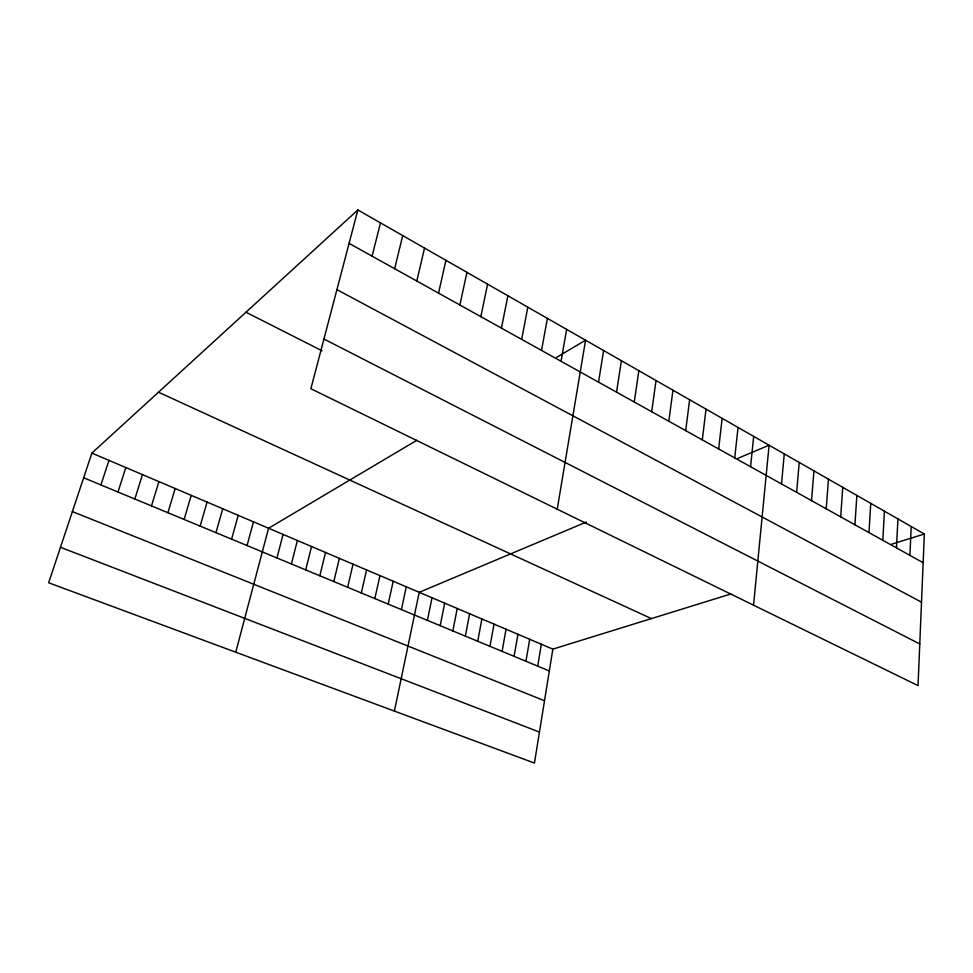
<?xml version="1.0" encoding="UTF-8"?>
<svg xmlns="http://www.w3.org/2000/svg" width="973" height="973" viewBox="0 0 973 973"><rect width="100%" height="100%" fill="white"/><g stroke="black" fill="none" stroke-linecap="round" stroke-linejoin="round"><path stroke-width="1.46" d="M924.35 534.031L918.038 685.612L310.873 388.738L357.869 209.937L924.35 534.031L891.694 544.15M909.901 555.364L911.227 526.527M896.449 547.884L897.933 518.913M882.815 540.295L884.433 511.19M868.974 532.596L870.738 503.369M854.939 524.788L856.86 495.415M840.684 516.858L842.764 487.351M826.223 508.818L828.461 479.178M811.543 500.645L813.951 470.871M796.644 492.362L799.222 462.443M781.526 483.946L784.274 453.892M753.54 605.182L769.096 445.208L737.729 458.405M750.572 466.724L753.686 436.391M734.724 457.918L738.045 427.439M718.646 448.967L722.148 418.354M702.299 439.869L706.021 409.122M685.697 430.638L689.626 399.745M668.828 421.248L672.963 390.209M651.679 411.713L656.045 380.528M634.262 402.019L638.86 370.689M616.554 392.168L621.382 360.691M598.541 382.146L603.613 350.535M730.966 593.944L552.846 649.137L534.445 763.063L48.65 582.766L91.876 453.102L357.869 209.937M537.704 666.128L541.329 644.235M557.225 509.195L585.564 340.197L556.471 357.456M525.955 661.263L529.689 639.285M514.097 656.337L517.928 634.287M561.056 361.287L566.639 329.385M502.104 651.363L506.033 629.227M541.535 350.426L547.398 318.366M489.978 646.34L494.029 624.119M477.731 641.256L481.89 618.962M521.662 339.382L527.816 307.164M465.349 636.123L469.618 613.744M452.846 630.93L457.225 608.466M440.197 625.675L444.697 603.138M501.436 328.132L507.882 295.756M427.402 620.373L432.024 597.75M480.857 316.675L487.595 284.152M394.406 711.093L419.217 592.314L586.391 522.027M401.411 609.597L406.276 586.804M459.888 305.011L466.955 272.343M388.191 604.111L393.189 581.234M374.824 598.565L379.957 575.615M438.543 293.128L445.926 260.314M361.311 592.958L366.578 569.923M347.653 587.291L353.041 564.17M416.797 281.039L424.52 248.066M333.836 581.562L339.358 558.344M319.849 575.761L325.529 552.457M394.649 268.718L402.713 235.588M305.717 569.898L311.53 546.51M372.075 256.154L380.492 222.878M291.413 563.963L297.373 540.489M276.952 557.967L283.058 534.408M235.758 652.214L268.572 528.242L416.809 440.307M247.057 545.561L253.479 521.82M231.61 539.151L238.19 515.325M215.97 532.669L222.72 508.745M200.146 526.101L207.067 502.092M184.128 519.46L191.219 495.342M167.903 512.722L175.176 488.519M151.472 505.911L158.927 481.611M134.833 499.015L142.484 474.617M117.988 492.022L125.821 467.539M100.924 484.943L108.952 460.363M60.472 547.288L539.456 732.073M72.379 511.603L544.515 700.755M83.654 477.779L549.319 670.956M91.876 453.102L552.846 649.137M158.477 392.204L651.424 618.597M245.962 312.236L322.099 350.803M323.936 339.03L919.777 643.956M336.913 289.638L921.516 602.19M349.076 243.359L923.158 562.735"/></g></svg>
